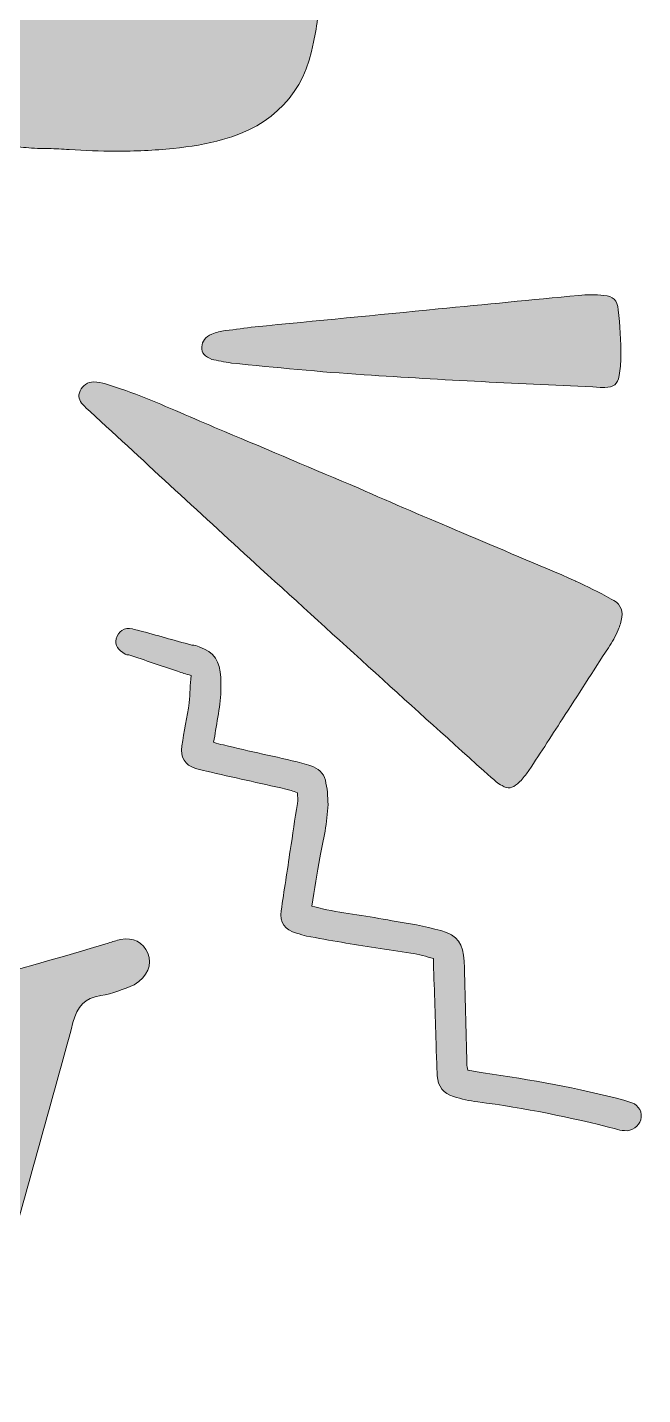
# Model space of a CAD drawing. Header units: inches. Extents: x 0.86 to 5.14, y 0.89 to 5.11.
# Drawn here: x 4.194 to 5.142, y 0.892 to 2.999 of the extents above; entities that cross this region are included whole.
import ezdxf

# ---------------------------------------------------------------- set-up
doc = ezdxf.new("R2010")
doc.units = ezdxf.units.IN
doc.header["$MEASUREMENT"] = 0
doc.layers.add('Calque 1', color=7, linetype='Continuous')

# ---------------------------------------------------------------- blocks, each defined once
blk = doc.blocks.new('block 5')
at = {"layer": 'Calque 1', "true_color": 0x1b1b1b}
h = blk.add_hatch(color=250, dxfattribs=at)
h.dxf.hatch_style = 2
edge = h.paths.add_edge_path()
edge.add_spline(control_points=[(4.6236, 3.3722), (4.6181, 3.4097), (4.6111, 3.4486), (4.6042, 3.4875), (4.5875, 3.5681), (4.5722, 3.6431), (4.5556, 3.7153), (4.5431, 3.7708), (4.5278, 3.8278), (4.5139, 3.8833), (4.5083, 3.9056), (4.5028, 3.9278), (4.4972, 3.9486), (4.4958, 3.9528), (4.4944, 3.9556), (4.4931, 3.9597), (4.4931, 3.9597), (4.4736, 4.05), (4.4708, 4.0694), (4.4708, 4.0694), (4.4694, 4.0792), (4.4694, 4.0792), (4.4681, 4.0903), (4.4667, 4.1014), (4.4653, 4.1125), (4.4653, 4.1125), (4.4569, 4.1833), (4.4597, 4.1958), (4.4694, 4.2431), (4.45, 4.2889), (4.4069, 4.3139), (4.3903, 4.3236), (4.3722, 4.3333), (4.3472, 4.3306), (4.3361, 4.3292), (4.3236, 4.3306), (4.3236, 4.3306), (4.3236, 4.3306), (4.3097, 4.3514), (4.3097, 4.3514), (4.3083, 4.3542), (4.3069, 4.3569), (4.3042, 4.3597), (4.2972, 4.3708), (4.2889, 4.3806), (4.2806, 4.3903), (4.2806, 4.3903), (4.7333, 4.6139), (4.7333, 4.6139), (4.7333, 4.6139), (2.9347, 5.1069), (2.9222, 5.1014), (2.8847, 5.0875), (1.1556, 4.4889), (1.1556, 4.4889), (1.1556, 4.4889), (1.0833, 4.4625), (1.0833, 4.4625), (1.0833, 4.4625), (1.1458, 4.4347), (1.1458, 4.4347), (1.15, 4.4333), (1.1528, 4.4319), (1.1556, 4.4306), (1.1556, 4.4306), (1.9833, 4.1097), (2.0361, 4.0889), (2.0361, 4.0889), (1.9, 3.4847), (1.9, 3.4847), (1.9, 3.4847), (2.9944, 2.9486), (2.9944, 2.9486), (2.9944, 2.9486), (3.2681, 3.1278), (3.3431, 3.1792), (3.4139, 3.2264), (3.4847, 3.2736), (3.5556, 3.3222), (3.6431, 3.3806), (3.7292, 3.4389), (3.8167, 3.4986), (3.8167, 3.4986), (3.925, 3.5708), (3.925, 3.5708), (3.9431, 3.5833), (3.95, 3.5917), (3.9444, 3.6167), (3.9444, 3.6167), (3.9319, 3.6764), (3.9319, 3.6764), (3.9236, 3.7167), (3.9153, 3.7583), (3.9056, 3.7986), (3.8903, 3.8694), (3.8764, 3.9417), (3.8611, 4.0125), (3.8611, 4.0125), (3.8486, 4.0764), (3.8486, 4.0764), (3.8458, 4.0889), (3.8431, 4.1), (3.8417, 4.1139), (3.8417, 4.1139), (3.8347, 4.15), (3.8347, 4.15), (3.8847, 4.175), (3.9347, 4.2), (3.9847, 4.2264), (3.9847, 4.2264), (4.15, 4.3097), (4.15, 4.3097), (4.1528, 4.3111), (4.1556, 4.3125), (4.1569, 4.3139), (4.1569, 4.3139), (4.1792, 4.3292), (4.1792, 4.3292), (4.1972, 4.3167), (4.2153, 4.3028), (4.2319, 4.2875), (4.2333, 4.2861), (4.2361, 4.2833), (4.2389, 4.2819), (4.2389, 4.2819), (4.2569, 4.2681), (4.2569, 4.2681), (4.2417, 4.2389), (4.2375, 4.2042), (4.2472, 4.1764), (4.2556, 4.15), (4.2708, 4.1306), (4.2903, 4.1181), (4.2903, 4.1181), (4.2847, 3.9819), (4.2889, 3.9458), (4.2889, 3.9458), (4.2917, 3.9194), (4.2917, 3.9194), (4.2917, 3.9194), (4.2917, 3.9194), (4.2917, 3.9194), (4.2917, 3.9194), (4.2917, 3.8722), (4.2917, 3.8722), (4.2917, 3.7958), (4.2875, 3.7278), (4.2806, 3.6639), (4.2681, 3.5681), (4.2556, 3.4806), (4.2431, 3.3958), (4.2306, 3.3111), (4.2139, 3.2306), (4.1944, 3.1542), (4.1847, 3.1139), (4.1736, 3.075), (4.1625, 3.0347), (4.1556, 3.0097), (4.1486, 2.9847), (4.1431, 2.9597), (4.1333, 2.925), (4.1292, 2.8931), (4.1264, 2.8639), (4.125, 2.8389), (4.1347, 2.8264), (4.1583, 2.8194), (4.1708, 2.8167), (4.1806, 2.8139), (4.1917, 2.8139), (4.2028, 2.8125), (4.2153, 2.8125), (4.2264, 2.8125), (4.2375, 2.8125), (4.2472, 2.8111), (4.2583, 2.8111), (4.2819, 2.8097), (4.3056, 2.8083), (4.3292, 2.8083), (4.3597, 2.8083), (4.3889, 2.8097), (4.4181, 2.8125), (4.4444, 2.8153), (4.4708, 2.8194), (4.4944, 2.8264), (4.5722, 2.8472), (4.6208, 2.8986), (4.6347, 2.9764), (4.6403, 3.0028), (4.6431, 3.0319), (4.6458, 3.0597), (4.6514, 3.1417), (4.6458, 3.2306), (4.6292, 3.3319), (4.6278, 3.3444), (4.6264, 3.3583), (4.6236, 3.3722)], knot_values=[0, 0, 0, 0, 1, 1, 1, 2, 2, 2, 3, 3, 3, 4, 4, 4, 5, 5, 5, 6, 6, 6, 7, 7, 7, 8, 8, 8, 9, 9, 9, 10, 10, 10, 11, 11, 11, 12, 12, 12, 13, 13, 13, 14, 14, 14, 15, 15, 15, 16, 16, 16, 17, 17, 17, 18, 18, 18, 19, 19, 19, 20, 20, 20, 21, 21, 21, 22, 22, 22, 23, 23, 23, 24, 24, 24, 25, 25, 25, 26, 26, 26, 27, 27, 27, 28, 28, 28, 29, 29, 29, 30, 30, 30, 31, 31, 31, 32, 32, 32, 33, 33, 33, 34, 34, 34, 35, 35, 35, 36, 36, 36, 37, 37, 37, 38, 38, 38, 39, 39, 39, 40, 40, 40, 41, 41, 41, 42, 42, 42, 43, 43, 43, 44, 44, 44, 45, 45, 45, 46, 46, 46, 47, 47, 47, 48, 48, 48, 49, 49, 49, 50, 50, 50, 51, 51, 51, 52, 52, 52, 53, 53, 53, 54, 54, 54, 55, 55, 55, 56, 56, 56, 57, 57, 57, 58, 58, 58, 59, 59, 59, 60, 60, 60, 61, 61, 61, 62, 62, 62, 63, 63, 63, 64, 64, 64, 65, 65, 65, 65], degree=3, periodic=1)
h = blk.add_hatch(color=250, dxfattribs=at)
h.dxf.hatch_style = 2
edge = h.paths.add_edge_path()
edge.add_spline(control_points=[(4.3792, 1.5722), (4.3722, 1.5889), (4.3569, 1.5972), (4.3375, 1.5931), (4.3306, 1.5917), (4.325, 1.5903), (4.3181, 1.5875), (4.0792, 1.5153), (3.8375, 1.4583), (3.5889, 1.4361), (3.4292, 1.4222), (3.2708, 1.4125), (3.1111, 1.4069), (2.9181, 1.4), (2.7264, 1.4056), (2.5347, 1.4208), (2.3611, 1.4347), (2.1875, 1.45), (2.0167, 1.4861), (1.8958, 1.5111), (1.7722, 1.5278), (1.6556, 1.5708), (1.6375, 1.5778), (1.6208, 1.5708), (1.6139, 1.5556), (1.6069, 1.5403), (1.6125, 1.5236), (1.6306, 1.5139), (1.6472, 1.5056), (1.6639, 1.4958), (1.6806, 1.4931), (1.7194, 1.4875), (1.7319, 1.4625), (1.7361, 1.4278), (1.7361, 1.4236), (1.7375, 1.4181), (1.7375, 1.4139), (1.7569, 1.2931), (1.7778, 1.1736), (1.7972, 1.0528), (1.8, 1.0403), (1.8028, 1.0264), (1.8083, 1.0139), (1.8208, 0.9889), (1.8486, 0.9847), (1.8681, 1.0042), (1.875, 1.0111), (1.8819, 1.0208), (1.8875, 1.0292), (1.9528, 1.1361), (2.0181, 1.2417), (2.0847, 1.3486), (2.0889, 1.3542), (2.0931, 1.3611), (2.1, 1.3694), (2.1028, 1.3569), (2.1056, 1.3472), (2.1083, 1.3375), (2.1319, 1.2153), (2.1653, 1.0958), (2.2042, 0.9778), (2.2097, 0.9611), (2.2153, 0.9444), (2.225, 0.9306), (2.2403, 0.9083), (2.2639, 0.9056), (2.2847, 0.9222), (2.2944, 0.9306), (2.3028, 0.9403), (2.3083, 0.95), (2.3819, 1.0625), (2.4556, 1.175), (2.5292, 1.2875), (2.5347, 1.2958), (2.5403, 1.3028), (2.5472, 1.3139), (2.5597, 1.2903), (2.5708, 1.2694), (2.5806, 1.2486), (2.6292, 1.1514), (2.6764, 1.0542), (2.725, 0.9569), (2.7333, 0.9417), (2.7417, 0.9264), (2.7528, 0.9139), (2.7708, 0.8917), (2.8014, 0.8931), (2.8194, 0.9167), (2.825, 0.925), (2.8292, 0.9347), (2.8347, 0.9444), (2.8722, 1.0222), (2.9083, 1.1014), (2.9458, 1.1792), (2.9653, 1.2194), (2.9861, 1.2583), (3.0056, 1.2986), (3.0083, 1.2944), (3.0125, 1.2917), (3.0139, 1.2889), (3.0653, 1.1861), (3.1167, 1.0819), (3.1681, 0.9792), (3.1778, 0.9611), (3.1861, 0.9431), (3.1972, 0.9264), (3.2167, 0.8986), (3.25, 0.9), (3.2681, 0.9292), (3.2736, 0.9375), (3.2764, 0.9472), (3.2792, 0.9556), (3.3, 1.0069), (3.3194, 1.0597), (3.3403, 1.1111), (3.3639, 1.1694), (3.3875, 1.2292), (3.4125, 1.2875), (3.4153, 1.2931), (3.4181, 1.2986), (3.4208, 1.3056), (3.4264, 1.3), (3.4292, 1.2958), (3.4319, 1.2917), (3.4833, 1.2222), (3.5333, 1.1514), (3.5847, 1.0819), (3.6083, 1.05), (3.6333, 1.0167), (3.6597, 0.9861), (3.6861, 0.9542), (3.7208, 0.9611), (3.7361, 1), (3.7403, 1.0111), (3.7444, 1.0236), (3.7486, 1.0347), (3.7681, 1.0958), (3.7861, 1.1583), (3.8056, 1.2194), (3.8194, 1.2611), (3.8333, 1.3028), (3.8486, 1.3486), (3.8556, 1.3417), (3.8583, 1.3389), (3.8597, 1.3361), (3.9181, 1.2597), (3.9764, 1.1833), (4.0361, 1.1083), (4.0514, 1.0889), (4.0681, 1.0722), (4.0861, 1.0569), (4.1111, 1.0361), (4.1417, 1.0431), (4.1542, 1.0736), (4.1583, 1.0847), (4.1625, 1.0972), (4.1653, 1.1097), (4.1986, 1.2278), (4.2319, 1.3458), (4.2639, 1.4653), (4.2708, 1.4903), (4.2819, 1.5028), (4.3069, 1.5069), (4.325, 1.5097), (4.3417, 1.5167), (4.3583, 1.5236), (4.3792, 1.5361), (4.3861, 1.5542), (4.3792, 1.5722)], knot_values=[0, 0, 0, 0, 1, 1, 1, 2, 2, 2, 3, 3, 3, 4, 4, 4, 5, 5, 5, 6, 6, 6, 7, 7, 7, 8, 8, 8, 9, 9, 9, 10, 10, 10, 11, 11, 11, 12, 12, 12, 13, 13, 13, 14, 14, 14, 15, 15, 15, 16, 16, 16, 17, 17, 17, 18, 18, 18, 19, 19, 19, 20, 20, 20, 21, 21, 21, 22, 22, 22, 23, 23, 23, 24, 24, 24, 25, 25, 25, 26, 26, 26, 27, 27, 27, 28, 28, 28, 29, 29, 29, 30, 30, 30, 31, 31, 31, 32, 32, 32, 33, 33, 33, 34, 34, 34, 35, 35, 35, 36, 36, 36, 37, 37, 37, 38, 38, 38, 39, 39, 39, 40, 40, 40, 41, 41, 41, 42, 42, 42, 43, 43, 43, 44, 44, 44, 45, 45, 45, 46, 46, 46, 47, 47, 47, 48, 48, 48, 49, 49, 49, 50, 50, 50, 51, 51, 51, 52, 52, 52, 53, 53, 53, 54, 54, 54, 55, 55, 55, 56, 56, 56, 56], degree=3, periodic=1)
at = {"layer": 'Calque 1', "lineweight": 0}
for points, knots in [([(4.6236, 3.3722), (4.6181, 3.4097), (4.6111, 3.4486), (4.6042, 3.4875), (4.5875, 3.5681), (4.5722, 3.6431), (4.5556, 3.7153), (4.5431, 3.7708), (4.5278, 3.8278), (4.5139, 3.8833), (4.5083, 3.9056), (4.5028, 3.9278), (4.4972, 3.9486), (4.4958, 3.9528), (4.4944, 3.9556), (4.4931, 3.9597), (4.4931, 3.9597), (4.4736, 4.05), (4.4708, 4.0694), (4.4708, 4.0694), (4.4694, 4.0792), (4.4694, 4.0792), (4.4681, 4.0903), (4.4667, 4.1014), (4.4653, 4.1125), (4.4653, 4.1125), (4.4569, 4.1833), (4.4597, 4.1958), (4.4694, 4.2431), (4.45, 4.2889), (4.4069, 4.3139), (4.3903, 4.3236), (4.3722, 4.3333), (4.3472, 4.3306), (4.3361, 4.3292), (4.3236, 4.3306), (4.3236, 4.3306), (4.3236, 4.3306), (4.3097, 4.3514), (4.3097, 4.3514), (4.3083, 4.3542), (4.3069, 4.3569), (4.3042, 4.3597), (4.2972, 4.3708), (4.2889, 4.3806), (4.2806, 4.3903), (4.2806, 4.3903), (4.7333, 4.6139), (4.7333, 4.6139), (4.7333, 4.6139), (2.9347, 5.1069), (2.9222, 5.1014), (2.8847, 5.0875), (1.1556, 4.4889), (1.1556, 4.4889), (1.1556, 4.4889), (1.0833, 4.4625), (1.0833, 4.4625), (1.0833, 4.4625), (1.1458, 4.4347), (1.1458, 4.4347), (1.15, 4.4333), (1.1528, 4.4319), (1.1556, 4.4306), (1.1556, 4.4306), (1.9833, 4.1097), (2.0361, 4.0889), (2.0361, 4.0889), (1.9, 3.4847), (1.9, 3.4847), (1.9, 3.4847), (2.9944, 2.9486), (2.9944, 2.9486), (2.9944, 2.9486), (3.2681, 3.1278), (3.3431, 3.1792), (3.4139, 3.2264), (3.4847, 3.2736), (3.5556, 3.3222), (3.6431, 3.3806), (3.7292, 3.4389), (3.8167, 3.4986), (3.8167, 3.4986), (3.925, 3.5708), (3.925, 3.5708), (3.9431, 3.5833), (3.95, 3.5917), (3.9444, 3.6167), (3.9444, 3.6167), (3.9319, 3.6764), (3.9319, 3.6764), (3.9236, 3.7167), (3.9153, 3.7583), (3.9056, 3.7986), (3.8903, 3.8694), (3.8764, 3.9417), (3.8611, 4.0125), (3.8611, 4.0125), (3.8486, 4.0764), (3.8486, 4.0764), (3.8458, 4.0889), (3.8431, 4.1), (3.8417, 4.1139), (3.8417, 4.1139), (3.8347, 4.15), (3.8347, 4.15), (3.8847, 4.175), (3.9347, 4.2), (3.9847, 4.2264), (3.9847, 4.2264), (4.15, 4.3097), (4.15, 4.3097), (4.1528, 4.3111), (4.1556, 4.3125), (4.1569, 4.3139), (4.1569, 4.3139), (4.1792, 4.3292), (4.1792, 4.3292), (4.1972, 4.3167), (4.2153, 4.3028), (4.2319, 4.2875), (4.2333, 4.2861), (4.2361, 4.2833), (4.2389, 4.2819), (4.2389, 4.2819), (4.2569, 4.2681), (4.2569, 4.2681), (4.2417, 4.2389), (4.2375, 4.2042), (4.2472, 4.1764), (4.2556, 4.15), (4.2708, 4.1306), (4.2903, 4.1181), (4.2903, 4.1181), (4.2847, 3.9819), (4.2889, 3.9458), (4.2889, 3.9458), (4.2917, 3.9194), (4.2917, 3.9194), (4.2917, 3.9194), (4.2917, 3.9194), (4.2917, 3.9194), (4.2917, 3.9194), (4.2917, 3.8722), (4.2917, 3.8722), (4.2917, 3.7958), (4.2875, 3.7278), (4.2806, 3.6639), (4.2681, 3.5681), (4.2556, 3.4806), (4.2431, 3.3958), (4.2306, 3.3111), (4.2139, 3.2306), (4.1944, 3.1542), (4.1847, 3.1139), (4.1736, 3.075), (4.1625, 3.0347), (4.1556, 3.0097), (4.1486, 2.9847), (4.1431, 2.9597), (4.1333, 2.925), (4.1292, 2.8931), (4.1264, 2.8639), (4.125, 2.8389), (4.1347, 2.8264), (4.1583, 2.8194), (4.1708, 2.8167), (4.1806, 2.8139), (4.1917, 2.8139), (4.2028, 2.8125), (4.2153, 2.8125), (4.2264, 2.8125), (4.2375, 2.8125), (4.2472, 2.8111), (4.2583, 2.8111), (4.2819, 2.8097), (4.3056, 2.8083), (4.3292, 2.8083), (4.3597, 2.8083), (4.3889, 2.8097), (4.4181, 2.8125), (4.4444, 2.8153), (4.4708, 2.8194), (4.4944, 2.8264), (4.5722, 2.8472), (4.6208, 2.8986), (4.6347, 2.9764), (4.6403, 3.0028), (4.6431, 3.0319), (4.6458, 3.0597), (4.6514, 3.1417), (4.6458, 3.2306), (4.6292, 3.3319), (4.6278, 3.3444), (4.6264, 3.3583), (4.6236, 3.3722)], [0, 0, 0, 0, 1, 1, 1, 2, 2, 2, 3, 3, 3, 4, 4, 4, 5, 5, 5, 6, 6, 6, 7, 7, 7, 8, 8, 8, 9, 9, 9, 10, 10, 10, 11, 11, 11, 12, 12, 12, 13, 13, 13, 14, 14, 14, 15, 15, 15, 16, 16, 16, 17, 17, 17, 18, 18, 18, 19, 19, 19, 20, 20, 20, 21, 21, 21, 22, 22, 22, 23, 23, 23, 24, 24, 24, 25, 25, 25, 26, 26, 26, 27, 27, 27, 28, 28, 28, 29, 29, 29, 30, 30, 30, 31, 31, 31, 32, 32, 32, 33, 33, 33, 34, 34, 34, 35, 35, 35, 36, 36, 36, 37, 37, 37, 38, 38, 38, 39, 39, 39, 40, 40, 40, 41, 41, 41, 42, 42, 42, 43, 43, 43, 44, 44, 44, 45, 45, 45, 46, 46, 46, 47, 47, 47, 48, 48, 48, 49, 49, 49, 50, 50, 50, 51, 51, 51, 52, 52, 52, 53, 53, 53, 54, 54, 54, 55, 55, 55, 56, 56, 56, 57, 57, 57, 58, 58, 58, 59, 59, 59, 60, 60, 60, 61, 61, 61, 62, 62, 62, 63, 63, 63, 64, 64, 64, 65, 65, 65, 65]), ([(4.3792, 1.5722), (4.3722, 1.5889), (4.3569, 1.5972), (4.3375, 1.5931), (4.3306, 1.5917), (4.325, 1.5903), (4.3181, 1.5875), (4.0792, 1.5153), (3.8375, 1.4583), (3.5889, 1.4361), (3.4292, 1.4222), (3.2708, 1.4125), (3.1111, 1.4069), (2.9181, 1.4), (2.7264, 1.4056), (2.5347, 1.4208), (2.3611, 1.4347), (2.1875, 1.45), (2.0167, 1.4861), (1.8958, 1.5111), (1.7722, 1.5278), (1.6556, 1.5708), (1.6375, 1.5778), (1.6208, 1.5708), (1.6139, 1.5556), (1.6069, 1.5403), (1.6125, 1.5236), (1.6306, 1.5139), (1.6472, 1.5056), (1.6639, 1.4958), (1.6806, 1.4931), (1.7194, 1.4875), (1.7319, 1.4625), (1.7361, 1.4278), (1.7361, 1.4236), (1.7375, 1.4181), (1.7375, 1.4139), (1.7569, 1.2931), (1.7778, 1.1736), (1.7972, 1.0528), (1.8, 1.0403), (1.8028, 1.0264), (1.8083, 1.0139), (1.8208, 0.9889), (1.8486, 0.9847), (1.8681, 1.0042), (1.875, 1.0111), (1.8819, 1.0208), (1.8875, 1.0292), (1.9528, 1.1361), (2.0181, 1.2417), (2.0847, 1.3486), (2.0889, 1.3542), (2.0931, 1.3611), (2.1, 1.3694), (2.1028, 1.3569), (2.1056, 1.3472), (2.1083, 1.3375), (2.1319, 1.2153), (2.1653, 1.0958), (2.2042, 0.9778), (2.2097, 0.9611), (2.2153, 0.9444), (2.225, 0.9306), (2.2403, 0.9083), (2.2639, 0.9056), (2.2847, 0.9222), (2.2944, 0.9306), (2.3028, 0.9403), (2.3083, 0.95), (2.3819, 1.0625), (2.4556, 1.175), (2.5292, 1.2875), (2.5347, 1.2958), (2.5403, 1.3028), (2.5472, 1.3139), (2.5597, 1.2903), (2.5708, 1.2694), (2.5806, 1.2486), (2.6292, 1.1514), (2.6764, 1.0542), (2.725, 0.9569), (2.7333, 0.9417), (2.7417, 0.9264), (2.7528, 0.9139), (2.7708, 0.8917), (2.8014, 0.8931), (2.8194, 0.9167), (2.825, 0.925), (2.8292, 0.9347), (2.8347, 0.9444), (2.8722, 1.0222), (2.9083, 1.1014), (2.9458, 1.1792), (2.9653, 1.2194), (2.9861, 1.2583), (3.0056, 1.2986), (3.0083, 1.2944), (3.0125, 1.2917), (3.0139, 1.2889), (3.0653, 1.1861), (3.1167, 1.0819), (3.1681, 0.9792), (3.1778, 0.9611), (3.1861, 0.9431), (3.1972, 0.9264), (3.2167, 0.8986), (3.25, 0.9), (3.2681, 0.9292), (3.2736, 0.9375), (3.2764, 0.9472), (3.2792, 0.9556), (3.3, 1.0069), (3.3194, 1.0597), (3.3403, 1.1111), (3.3639, 1.1694), (3.3875, 1.2292), (3.4125, 1.2875), (3.4153, 1.2931), (3.4181, 1.2986), (3.4208, 1.3056), (3.4264, 1.3), (3.4292, 1.2958), (3.4319, 1.2917), (3.4833, 1.2222), (3.5333, 1.1514), (3.5847, 1.0819), (3.6083, 1.05), (3.6333, 1.0167), (3.6597, 0.9861), (3.6861, 0.9542), (3.7208, 0.9611), (3.7361, 1), (3.7403, 1.0111), (3.7444, 1.0236), (3.7486, 1.0347), (3.7681, 1.0958), (3.7861, 1.1583), (3.8056, 1.2194), (3.8194, 1.2611), (3.8333, 1.3028), (3.8486, 1.3486), (3.8556, 1.3417), (3.8583, 1.3389), (3.8597, 1.3361), (3.9181, 1.2597), (3.9764, 1.1833), (4.0361, 1.1083), (4.0514, 1.0889), (4.0681, 1.0722), (4.0861, 1.0569), (4.1111, 1.0361), (4.1417, 1.0431), (4.1542, 1.0736), (4.1583, 1.0847), (4.1625, 1.0972), (4.1653, 1.1097), (4.1986, 1.2278), (4.2319, 1.3458), (4.2639, 1.4653), (4.2708, 1.4903), (4.2819, 1.5028), (4.3069, 1.5069), (4.325, 1.5097), (4.3417, 1.5167), (4.3583, 1.5236), (4.3792, 1.5361), (4.3861, 1.5542), (4.3792, 1.5722)], [0, 0, 0, 0, 1, 1, 1, 2, 2, 2, 3, 3, 3, 4, 4, 4, 5, 5, 5, 6, 6, 6, 7, 7, 7, 8, 8, 8, 9, 9, 9, 10, 10, 10, 11, 11, 11, 12, 12, 12, 13, 13, 13, 14, 14, 14, 15, 15, 15, 16, 16, 16, 17, 17, 17, 18, 18, 18, 19, 19, 19, 20, 20, 20, 21, 21, 21, 22, 22, 22, 23, 23, 23, 24, 24, 24, 25, 25, 25, 26, 26, 26, 27, 27, 27, 28, 28, 28, 29, 29, 29, 30, 30, 30, 31, 31, 31, 32, 32, 32, 33, 33, 33, 34, 34, 34, 35, 35, 35, 36, 36, 36, 37, 37, 37, 38, 38, 38, 39, 39, 39, 40, 40, 40, 41, 41, 41, 42, 42, 42, 43, 43, 43, 44, 44, 44, 45, 45, 45, 46, 46, 46, 47, 47, 47, 48, 48, 48, 49, 49, 49, 50, 50, 50, 51, 51, 51, 52, 52, 52, 53, 53, 53, 54, 54, 54, 55, 55, 55, 56, 56, 56, 56])]:
    blk.add_open_spline(points, degree=3, knots=knots, dxfattribs=at)
blk = doc.blocks.new('block 7')
at = {"layer": 'Calque 1', "true_color": 0xe6c04c}
h = blk.add_hatch(color=53, dxfattribs=at)
h.dxf.hatch_style = 2
edge = h.paths.add_edge_path()
edge.add_spline(control_points=[(4.3444, 2.0333), (4.3458, 2.0319), (4.3472, 2.0319), (4.35, 2.0319), (4.375, 2.0236), (4.4, 2.0153), (4.425, 2.0069), (4.4319, 2.0042), (4.4375, 2.0028), (4.4458, 2), (4.4444, 1.9861), (4.4444, 1.9722), (4.4431, 1.9583), (4.4403, 1.9361), (4.4347, 1.9139), (4.4319, 1.8917), (4.4292, 1.8736), (4.4361, 1.8625), (4.4528, 1.8569), (4.4583, 1.8556), (4.4639, 1.8542), (4.4694, 1.8528), (4.5097, 1.8431), (4.5514, 1.8347), (4.5917, 1.825), (4.5972, 1.8236), (4.6028, 1.8222), (4.6097, 1.8194), (4.6097, 1.8139), (4.6111, 1.8083), (4.6097, 1.8028), (4.6056, 1.7792), (4.6028, 1.7542), (4.5986, 1.7306), (4.5944, 1.7), (4.5889, 1.6681), (4.5847, 1.6375), (4.5819, 1.6194), (4.5903, 1.6083), (4.6083, 1.6028), (4.6139, 1.6014), (4.6194, 1.6), (4.6236, 1.5986), (4.6417, 1.5958), (4.6597, 1.5917), (4.6778, 1.5889), (4.7125, 1.5833), (4.7486, 1.5778), (4.7847, 1.5722), (4.7972, 1.5708), (4.8083, 1.5667), (4.8194, 1.5639), (4.8194, 1.5611), (4.8194, 1.5583), (4.8194, 1.5569), (4.8208, 1.5125), (4.8222, 1.4694), (4.8236, 1.425), (4.8236, 1.4111), (4.825, 1.3972), (4.825, 1.3833), (4.8264, 1.3667), (4.8347, 1.3556), (4.85, 1.3514), (4.8625, 1.3472), (4.875, 1.3444), (4.8875, 1.3431), (4.9597, 1.3333), (5.0306, 1.3194), (5.1, 1.3014), (5.1042, 1.3), (5.1083, 1.2986), (5.1139, 1.2986), (5.125, 1.2972), (5.1361, 1.3056), (5.1389, 1.3153), (5.1417, 1.3264), (5.1361, 1.3375), (5.125, 1.3417), (5.1208, 1.3431), (5.1167, 1.3444), (5.1125, 1.3458), (5.0417, 1.3639), (4.9694, 1.3778), (4.8958, 1.3875), (4.8875, 1.3889), (4.8806, 1.3903), (4.8722, 1.3917), (4.8722, 1.3958), (4.8708, 1.3986), (4.8708, 1.4014), (4.8694, 1.4542), (4.8681, 1.5069), (4.8667, 1.5597), (4.8653, 1.5861), (4.8569, 1.6), (4.8306, 1.6069), (4.8056, 1.6139), (4.7806, 1.6181), (4.7556, 1.6222), (4.7194, 1.6292), (4.6833, 1.6333), (4.6486, 1.6403), (4.6431, 1.6417), (4.6389, 1.6431), (4.6319, 1.6444), (4.6361, 1.6708), (4.6403, 1.6958), (4.6444, 1.7194), (4.65, 1.7472), (4.6556, 1.7736), (4.6569, 1.8014), (4.6569, 1.8139), (4.6556, 1.8264), (4.6528, 1.8389), (4.65, 1.85), (4.6417, 1.8569), (4.6306, 1.8611), (4.6264, 1.8625), (4.6208, 1.8639), (4.6167, 1.8653), (4.5764, 1.875), (4.5361, 1.8833), (4.4958, 1.8931), (4.4903, 1.8944), (4.4861, 1.8958), (4.4806, 1.8972), (4.4819, 1.9042), (4.4833, 1.9097), (4.4833, 1.9153), (4.4889, 1.9431), (4.4931, 1.9694), (4.4917, 1.9972), (4.4903, 2.0222), (4.4819, 2.0361), (4.4583, 2.0444), (4.4556, 2.0458), (4.4514, 2.0472), (4.4472, 2.0472), (4.4194, 2.0542), (4.3931, 2.0625), (4.3653, 2.0694), (4.3625, 2.0708), (4.3597, 2.0708), (4.3556, 2.0722), (4.3431, 2.075), (4.3333, 2.0681), (4.3306, 2.0569), (4.3278, 2.0472), (4.3333, 2.0389), (4.3444, 2.0333)], knot_values=[0, 0, 0, 0, 1, 1, 1, 2, 2, 2, 3, 3, 3, 4, 4, 4, 5, 5, 5, 6, 6, 6, 7, 7, 7, 8, 8, 8, 9, 9, 9, 10, 10, 10, 11, 11, 11, 12, 12, 12, 13, 13, 13, 14, 14, 14, 15, 15, 15, 16, 16, 16, 17, 17, 17, 18, 18, 18, 19, 19, 19, 20, 20, 20, 21, 21, 21, 22, 22, 22, 23, 23, 23, 24, 24, 24, 25, 25, 25, 26, 26, 26, 27, 27, 27, 28, 28, 28, 29, 29, 29, 30, 30, 30, 31, 31, 31, 32, 32, 32, 33, 33, 33, 34, 34, 34, 35, 35, 35, 36, 36, 36, 37, 37, 37, 38, 38, 38, 39, 39, 39, 40, 40, 40, 41, 41, 41, 42, 42, 42, 43, 43, 43, 44, 44, 44, 45, 45, 45, 46, 46, 46, 47, 47, 47, 48, 48, 48, 49, 49, 49, 50, 50, 50, 50], degree=3, periodic=1)
at = {"layer": 'Calque 1', "lineweight": 0}
blk.add_open_spline([(4.3444, 2.0333), (4.3458, 2.0319), (4.3472, 2.0319), (4.35, 2.0319), (4.375, 2.0236), (4.4, 2.0153), (4.425, 2.0069), (4.4319, 2.0042), (4.4375, 2.0028), (4.4458, 2), (4.4444, 1.9861), (4.4444, 1.9722), (4.4431, 1.9583), (4.4403, 1.9361), (4.4347, 1.9139), (4.4319, 1.8917), (4.4292, 1.8736), (4.4361, 1.8625), (4.4528, 1.8569), (4.4583, 1.8556), (4.4639, 1.8542), (4.4694, 1.8528), (4.5097, 1.8431), (4.5514, 1.8347), (4.5917, 1.825), (4.5972, 1.8236), (4.6028, 1.8222), (4.6097, 1.8194), (4.6097, 1.8139), (4.6111, 1.8083), (4.6097, 1.8028), (4.6056, 1.7792), (4.6028, 1.7542), (4.5986, 1.7306), (4.5944, 1.7), (4.5889, 1.6681), (4.5847, 1.6375), (4.5819, 1.6194), (4.5903, 1.6083), (4.6083, 1.6028), (4.6139, 1.6014), (4.6194, 1.6), (4.6236, 1.5986), (4.6417, 1.5958), (4.6597, 1.5917), (4.6778, 1.5889), (4.7125, 1.5833), (4.7486, 1.5778), (4.7847, 1.5722), (4.7972, 1.5708), (4.8083, 1.5667), (4.8194, 1.5639), (4.8194, 1.5611), (4.8194, 1.5583), (4.8194, 1.5569), (4.8208, 1.5125), (4.8222, 1.4694), (4.8236, 1.425), (4.8236, 1.4111), (4.825, 1.3972), (4.825, 1.3833), (4.8264, 1.3667), (4.8347, 1.3556), (4.85, 1.3514), (4.8625, 1.3472), (4.875, 1.3444), (4.8875, 1.3431), (4.9597, 1.3333), (5.0306, 1.3194), (5.1, 1.3014), (5.1042, 1.3), (5.1083, 1.2986), (5.1139, 1.2986), (5.125, 1.2972), (5.1361, 1.3056), (5.1389, 1.3153), (5.1417, 1.3264), (5.1361, 1.3375), (5.125, 1.3417), (5.1208, 1.3431), (5.1167, 1.3444), (5.1125, 1.3458), (5.0417, 1.3639), (4.9694, 1.3778), (4.8958, 1.3875), (4.8875, 1.3889), (4.8806, 1.3903), (4.8722, 1.3917), (4.8722, 1.3958), (4.8708, 1.3986), (4.8708, 1.4014), (4.8694, 1.4542), (4.8681, 1.5069), (4.8667, 1.5597), (4.8653, 1.5861), (4.8569, 1.6), (4.8306, 1.6069), (4.8056, 1.6139), (4.7806, 1.6181), (4.7556, 1.6222), (4.7194, 1.6292), (4.6833, 1.6333), (4.6486, 1.6403), (4.6431, 1.6417), (4.6389, 1.6431), (4.6319, 1.6444), (4.6361, 1.6708), (4.6403, 1.6958), (4.6444, 1.7194), (4.65, 1.7472), (4.6556, 1.7736), (4.6569, 1.8014), (4.6569, 1.8139), (4.6556, 1.8264), (4.6528, 1.8389), (4.65, 1.85), (4.6417, 1.8569), (4.6306, 1.8611), (4.6264, 1.8625), (4.6208, 1.8639), (4.6167, 1.8653), (4.5764, 1.875), (4.5361, 1.8833), (4.4958, 1.8931), (4.4903, 1.8944), (4.4861, 1.8958), (4.4806, 1.8972), (4.4819, 1.9042), (4.4833, 1.9097), (4.4833, 1.9153), (4.4889, 1.9431), (4.4931, 1.9694), (4.4917, 1.9972), (4.4903, 2.0222), (4.4819, 2.0361), (4.4583, 2.0444), (4.4556, 2.0458), (4.4514, 2.0472), (4.4472, 2.0472), (4.4194, 2.0542), (4.3931, 2.0625), (4.3653, 2.0694), (4.3625, 2.0708), (4.3597, 2.0708), (4.3556, 2.0722), (4.3431, 2.075), (4.3333, 2.0681), (4.3306, 2.0569), (4.3278, 2.0472), (4.3333, 2.0389), (4.3444, 2.0333)], degree=3, knots=[0, 0, 0, 0, 1, 1, 1, 2, 2, 2, 3, 3, 3, 4, 4, 4, 5, 5, 5, 6, 6, 6, 7, 7, 7, 8, 8, 8, 9, 9, 9, 10, 10, 10, 11, 11, 11, 12, 12, 12, 13, 13, 13, 14, 14, 14, 15, 15, 15, 16, 16, 16, 17, 17, 17, 18, 18, 18, 19, 19, 19, 20, 20, 20, 21, 21, 21, 22, 22, 22, 23, 23, 23, 24, 24, 24, 25, 25, 25, 26, 26, 26, 27, 27, 27, 28, 28, 28, 29, 29, 29, 30, 30, 30, 31, 31, 31, 32, 32, 32, 33, 33, 33, 34, 34, 34, 35, 35, 35, 36, 36, 36, 37, 37, 37, 38, 38, 38, 39, 39, 39, 40, 40, 40, 41, 41, 41, 42, 42, 42, 43, 43, 43, 44, 44, 44, 45, 45, 45, 46, 46, 46, 47, 47, 47, 48, 48, 48, 49, 49, 49, 50, 50, 50, 50], dxfattribs=at)
blk = doc.blocks.new('block 10')
at = {"layer": 'Calque 1', "true_color": 0xc19446}
h = blk.add_hatch(color=33, dxfattribs=at)
h.dxf.hatch_style = 2
edge = h.paths.add_edge_path()
edge.add_spline(control_points=[(4.4778, 2.4875), (4.4861, 2.4861), (4.4972, 2.4833), (4.5083, 2.4819), (4.5764, 2.475), (4.6444, 2.4681), (4.7125, 2.4639), (4.8333, 2.4556), (4.9542, 2.45), (5.0764, 2.4444), (5.0792, 2.4444), (5.0806, 2.4444), (5.0833, 2.4444), (5.0972, 2.4444), (5.1028, 2.4486), (5.1056, 2.4625), (5.1069, 2.4722), (5.1083, 2.4819), (5.1083, 2.4917), (5.1083, 2.5153), (5.1069, 2.5403), (5.1042, 2.5639), (5.1028, 2.5792), (5.0958, 2.5847), (5.0819, 2.5861), (5.0694, 2.5875), (5.0556, 2.5875), (5.0431, 2.5861), (4.9708, 2.5792), (4.8986, 2.5722), (4.8264, 2.5653), (4.7319, 2.5556), (4.6389, 2.5472), (4.5444, 2.5375), (4.5292, 2.5361), (4.5139, 2.5333), (4.4986, 2.5319), (4.4917, 2.5306), (4.4847, 2.5292), (4.4778, 2.5264), (4.4681, 2.5222), (4.4625, 2.5153), (4.4625, 2.5069), (4.4611, 2.4972), (4.4681, 2.4917), (4.4778, 2.4875)], knot_values=[0, 0, 0, 0, 1, 1, 1, 2, 2, 2, 3, 3, 3, 4, 4, 4, 5, 5, 5, 6, 6, 6, 7, 7, 7, 8, 8, 8, 9, 9, 9, 10, 10, 10, 11, 11, 11, 12, 12, 12, 13, 13, 13, 14, 14, 14, 15, 15, 15, 15], degree=3, periodic=1)
h = blk.add_hatch(color=33, dxfattribs=at)
h.dxf.hatch_style = 2
edge = h.paths.add_edge_path()
edge.add_spline(control_points=[(5.0389, 2.1458), (4.9806, 2.1708), (4.9208, 2.1958), (4.8625, 2.2208), (4.8097, 2.2431), (4.7569, 2.2653), (4.7042, 2.2889), (4.6347, 2.3181), (4.5667, 2.3472), (4.4972, 2.3764), (4.4569, 2.3931), (4.4167, 2.4111), (4.3764, 2.4278), (4.3556, 2.4361), (4.3347, 2.4431), (4.3139, 2.45), (4.3083, 2.4514), (4.3028, 2.4528), (4.2958, 2.4528), (4.2861, 2.4528), (4.2792, 2.4472), (4.275, 2.4389), (4.2708, 2.4306), (4.2736, 2.4236), (4.2792, 2.4181), (4.2819, 2.4139), (4.2861, 2.4111), (4.2903, 2.4069), (4.3778, 2.3264), (4.4653, 2.2458), (4.5528, 2.1653), (4.6708, 2.0583), (4.7889, 1.95), (4.9083, 1.8431), (4.9139, 1.8389), (4.9181, 1.8333), (4.925, 1.8306), (4.9333, 1.825), (4.9417, 1.8264), (4.9486, 1.8333), (4.9542, 1.8375), (4.9583, 1.8431), (4.9625, 1.8486), (4.9819, 1.8764), (5, 1.9056), (5.0181, 1.9333), (5.0417, 1.9694), (5.0653, 2.0069), (5.0889, 2.0431), (5.0944, 2.0514), (5.1, 2.0611), (5.1042, 2.0708), (5.1069, 2.0764), (5.1083, 2.0833), (5.1097, 2.0903), (5.1111, 2.1028), (5.1056, 2.1125), (5.0931, 2.1181), (5.0736, 2.1292), (5.0556, 2.1375), (5.0389, 2.1458), (5.0375, 2.1458), (5.0375, 2.1458), (5.0389, 2.1458)], knot_values=[0, 0, 0, 0, 1, 1, 1, 2, 2, 2, 3, 3, 3, 4, 4, 4, 5, 5, 5, 6, 6, 6, 7, 7, 7, 8, 8, 8, 9, 9, 9, 10, 10, 10, 11, 11, 11, 12, 12, 12, 13, 13, 13, 14, 14, 14, 15, 15, 15, 16, 16, 16, 17, 17, 17, 18, 18, 18, 19, 19, 19, 20, 20, 20, 21, 21, 21, 21], degree=3, periodic=1)
at = {"layer": 'Calque 1', "lineweight": 0}
for points, knots in [([(4.4778, 2.4875), (4.4861, 2.4861), (4.4972, 2.4833), (4.5083, 2.4819), (4.5764, 2.475), (4.6444, 2.4681), (4.7125, 2.4639), (4.8333, 2.4556), (4.9542, 2.45), (5.0764, 2.4444), (5.0792, 2.4444), (5.0806, 2.4444), (5.0833, 2.4444), (5.0972, 2.4444), (5.1028, 2.4486), (5.1056, 2.4625), (5.1069, 2.4722), (5.1083, 2.4819), (5.1083, 2.4917), (5.1083, 2.5153), (5.1069, 2.5403), (5.1042, 2.5639), (5.1028, 2.5792), (5.0958, 2.5847), (5.0819, 2.5861), (5.0694, 2.5875), (5.0556, 2.5875), (5.0431, 2.5861), (4.9708, 2.5792), (4.8986, 2.5722), (4.8264, 2.5653), (4.7319, 2.5556), (4.6389, 2.5472), (4.5444, 2.5375), (4.5292, 2.5361), (4.5139, 2.5333), (4.4986, 2.5319), (4.4917, 2.5306), (4.4847, 2.5292), (4.4778, 2.5264), (4.4681, 2.5222), (4.4625, 2.5153), (4.4625, 2.5069), (4.4611, 2.4972), (4.4681, 2.4917), (4.4778, 2.4875)], [0, 0, 0, 0, 1, 1, 1, 2, 2, 2, 3, 3, 3, 4, 4, 4, 5, 5, 5, 6, 6, 6, 7, 7, 7, 8, 8, 8, 9, 9, 9, 10, 10, 10, 11, 11, 11, 12, 12, 12, 13, 13, 13, 14, 14, 14, 15, 15, 15, 15]), ([(5.0389, 2.1458), (4.9806, 2.1708), (4.9208, 2.1958), (4.8625, 2.2208), (4.8097, 2.2431), (4.7569, 2.2653), (4.7042, 2.2889), (4.6347, 2.3181), (4.5667, 2.3472), (4.4972, 2.3764), (4.4569, 2.3931), (4.4167, 2.4111), (4.3764, 2.4278), (4.3556, 2.4361), (4.3347, 2.4431), (4.3139, 2.45), (4.3083, 2.4514), (4.3028, 2.4528), (4.2958, 2.4528), (4.2861, 2.4528), (4.2792, 2.4472), (4.275, 2.4389), (4.2708, 2.4306), (4.2736, 2.4236), (4.2792, 2.4181), (4.2819, 2.4139), (4.2861, 2.4111), (4.2903, 2.4069), (4.3778, 2.3264), (4.4653, 2.2458), (4.5528, 2.1653), (4.6708, 2.0583), (4.7889, 1.95), (4.9083, 1.8431), (4.9139, 1.8389), (4.9181, 1.8333), (4.925, 1.8306), (4.9333, 1.825), (4.9417, 1.8264), (4.9486, 1.8333), (4.9542, 1.8375), (4.9583, 1.8431), (4.9625, 1.8486), (4.9819, 1.8764), (5, 1.9056), (5.0181, 1.9333), (5.0417, 1.9694), (5.0653, 2.0069), (5.0889, 2.0431), (5.0944, 2.0514), (5.1, 2.0611), (5.1042, 2.0708), (5.1069, 2.0764), (5.1083, 2.0833), (5.1097, 2.0903), (5.1111, 2.1028), (5.1056, 2.1125), (5.0931, 2.1181), (5.0736, 2.1292), (5.0556, 2.1375), (5.0389, 2.1458), (5.0375, 2.1458), (5.0375, 2.1458), (5.0389, 2.1458)], [0, 0, 0, 0, 1, 1, 1, 2, 2, 2, 3, 3, 3, 4, 4, 4, 5, 5, 5, 6, 6, 6, 7, 7, 7, 8, 8, 8, 9, 9, 9, 10, 10, 10, 11, 11, 11, 12, 12, 12, 13, 13, 13, 14, 14, 14, 15, 15, 15, 16, 16, 16, 17, 17, 17, 18, 18, 18, 19, 19, 19, 20, 20, 20, 21, 21, 21, 21])]:
    blk.add_open_spline(points, degree=3, knots=knots, dxfattribs=at)
blk = doc.blocks.new('block 8')
at = {"layer": 'Calque 1'}
blk.add_blockref('block 10', (0, 0), dxfattribs=at)
blk = doc.blocks.new('block 6')
at = {"layer": 'Calque 1'}
for name in ['block 7', 'block 8']:
    blk.add_blockref(name, (0, 0), dxfattribs=at)
blk = doc.blocks.new('block 4')
at = {"layer": 'Calque 1'}
for name in ['block 5', 'block 6']:
    blk.add_blockref(name, (0, 0), dxfattribs=at)
blk = doc.blocks.new('block 2')
at = {"layer": 'Calque 1'}
blk.add_blockref('block 4', (0, 0), dxfattribs=at)

msp = doc.modelspace()

# ---------------------------------------------------------------- block references
at = {"layer": 'Calque 1'}
msp.add_blockref('block 2', (0, 0), dxfattribs=at)

doc.saveas('drawing.dxf')
